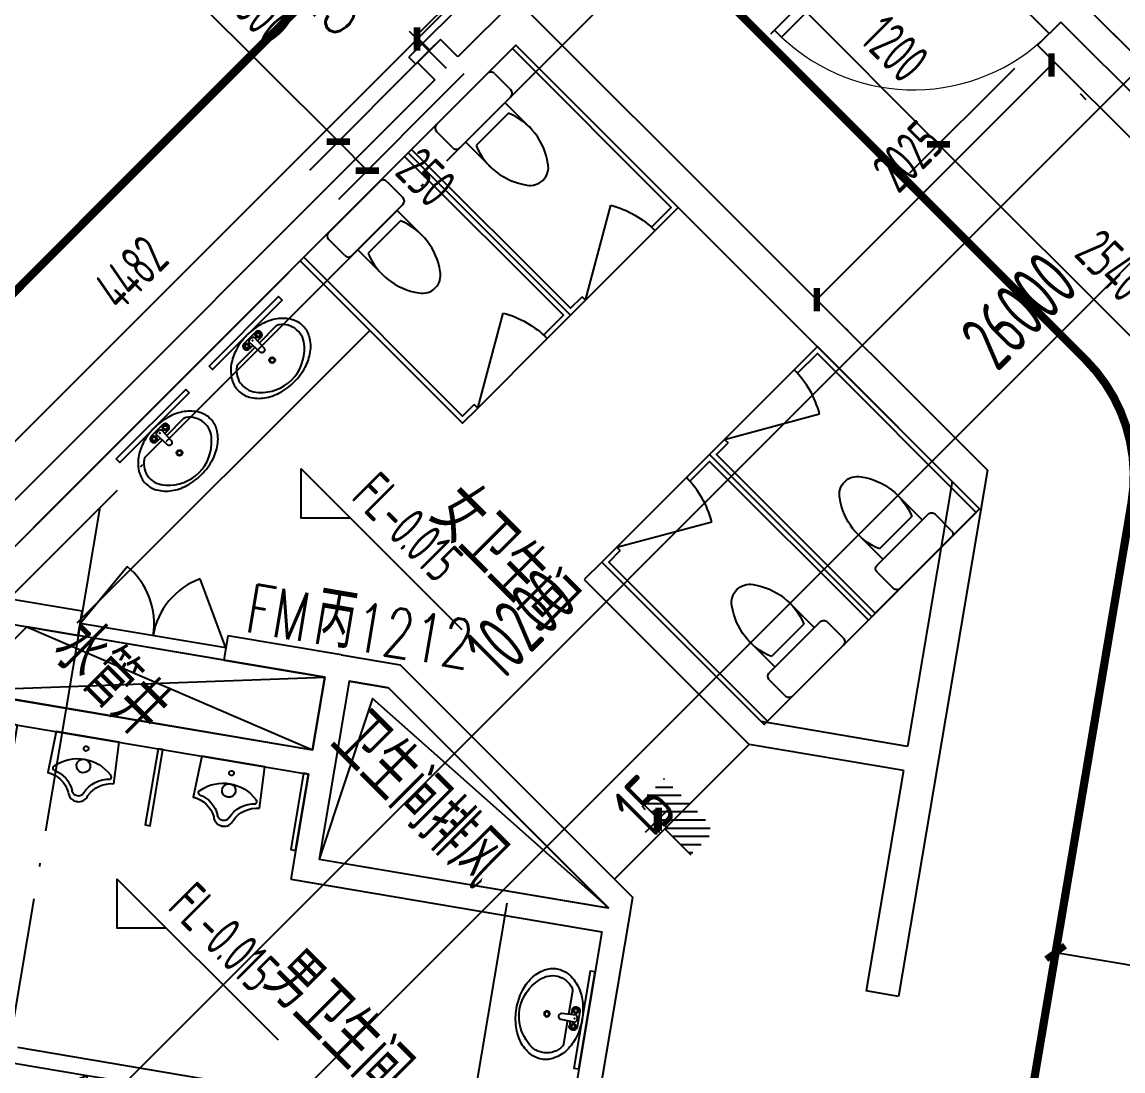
# Model space of a CAD drawing. Extents: x -936 to 12807311, y 101 to 1511157.
# Drawn here: x 12233858 to 12240573, y 1188519 to 1194918 of the extents above; entities that cross this region are included whole.
import ezdxf
from ezdxf.enums import TextEntityAlignment as Align

# ---------------------------------------------------------------- set-up
doc = ezdxf.new("R2010")
doc.units = 0
doc.header["$LTSCALE"] = 1000
doc.header["$MEASUREMENT"] = 0
for name, pattern in [('PX-GRID-T2$0$DOTE', [2.42, 2, -0.2, 0.02, -0.2]), ('PX-PLAN-F2-T2$0$X-01-10-01$0$DASHED', [0.75, 0.5, -0.25]), ('TX-GRID-T2$0$DOTE', [2.42, 2, -0.2, 0.02, -0.2])]:
    doc.linetypes.add(name, pattern=pattern)
for name, color, linetype in [('PX-GRID-T2$0$DOTE', 1, 'Continuous'), ('PX-PLAN-F2-T2$0$A-SHFT', 161, 'Continuous'), ('PX-PLAN-F2-T2$0$A-SYMB', 7, 'Continuous'), ('PX-PLAN-F2-T2$0$DOOR_FIRE', 4, 'Continuous'), ('PX-PLAN-F2-T2$0$DOOR_FIRE_TEXT', 7, 'Continuous'), ('PX-PLAN-F2-T2$0$FUR家具', 8, 'Continuous'), ('PX-PLAN-F2-T2$0$HOLE', 2, 'Continuous'), ('PX-PLAN-F2-T2$0$J洁具厨具  LVTRY', 8, 'Continuous'), ('PX-PLAN-F2-T2$0$PUB_DIM', 3, 'Continuous'), ('PX-PLAN-F2-T2$0$PUB_TEXT', 7, 'Continuous'), ('PX-PLAN-F2-T2$0$WALL', 9, 'Continuous'), ('PX-PLAN-F2-T2$0$WINDOW', 4, 'Continuous'), ('PX-PLAN-F2-T2$0$X-01-10-01$0$A-SYMB-BUBB', 3, 'PX-PLAN-F2-T2$0$X-01-10-01$0$DASHED'), ('PX-PLAN-F2-T2$0$X-01-10-01$0$A-SYMB-VOID', 35, 'Continuous'), ('PX-PLAN-F2-T2$0$X-01-Podium-Toilet$0$A-DIMS-50', 1, 'Continuous'), ('PX-PLAN-F2-T2$0$X-01-Podium-Toilet$0$A-SYMB-STRS', 1, 'Continuous'), ('TX-GRID-T2$0$DOTE', 1, 'Continuous'), ('TX-GRID-T2$0$PUB_DIM', 3, 'Continuous')]:
    doc.layers.add(name, color=color, linetype=linetype)
doc.styles.add('PX-PLAN-F2-T2$0$_TCH_WINDOW', font='SIMPLEX', dxfattribs={"height": 3.5, "bigfont": 'GBCBIG'})
doc.styles.add('PX-PLAN-F2-T2$0$DIM_FONT', font='SIMPLEX', dxfattribs={"width": 0.7, "bigfont": 'GBCBIG'})
doc.styles.add('PX-PLAN-F2-T2$0$PX-PLAN-F1-T2$0$Standard', font='gbenor.shx', dxfattribs={"bigfont": 'gbcbig.shx'})
doc.styles.add('PX-PLAN-F2-T2$0$X-01-Podium-Toilet$0$XD2008', font='xd-hzs.shx', dxfattribs={"width": 0.7, "bigfont": 'xd-hztxt.shx'})
doc.styles.add('PX-PLAN-F2-T2$0$XD2008', font='xd-hzs.shx', dxfattribs={"width": 0.7, "bigfont": 'xd-hztxt.shx'})
doc.styles.add('PX-PLAN-F2-T2$0$XD2008_T3', font='xd-hzs.shx', dxfattribs={"width": 0.7, "bigfont": 'xd-hztxt.shx'})
doc.styles.add('TX-GRID-T2$0$XD2008_T3', font='xd-hzs.shx', dxfattribs={"width": 0.7, "bigfont": 'xd-hztxt.shx'})
doc.dimstyles.new('PX-PLAN-F2-T2$0$_TCH_ARCH&&100', dxfattribs={"dimtxt": 250, "dimasz": 100, "dimexe": 250, "dimexo": 300, "dimgap": 100, "dimtad": 1, "dimdec": 0, "dimzin": 0, "dimdsep": 46, "dimtxsty": 'PX-PLAN-F2-T2$0$XD2008_T3', "dimblk": 'PX-PLAN-F2-T2$0$_ArchTick', "dimcen": 0.09, "dimclrd": 1, "dimclrt": 4, "dimazin": 2, "dimtfac": 1, "dimtdec": 0, "dimtix": 1, "dimtmove": 2, "dimatfit": 3, "dimfxl": 0, "dimtolj": 1, "dimtzin": 0, "dimarcsym": 0})
doc.dimstyles.new('PX-PLAN-F2-T2$0$X-01-Podium-Toilet$0$XD50$0', dxfattribs={"dimscale": 50, "dimtxt": 3.5, "dimasz": 1, "dimexe": 1, "dimexo": 2, "dimgap": 0.5, "dimtad": 1, "dimdsep": 46, "dimtxsty": 'PX-PLAN-F2-T2$0$X-01-Podium-Toilet$0$XD2008', "dimblk": 'PX-PLAN-F2-T2$0$X-01-Podium-Toilet$0$_ArchTick', "dimcen": 2.5, "dimclrt": 4, "dimaunit": 1, "dimadec": 0, "dimazin": 0, "dimtfac": 1, "dimtmove": 2, "dimatfit": 3, "dimfxl": 0, "dimtolj": 1, "dimtzin": 0, "dimarcsym": 0})
doc.dimstyles.new('TX-GRID-T2$0$_TCH_ARCH&&100', dxfattribs={"dimtxt": 350, "dimasz": 200, "dimexe": 250, "dimexo": 300, "dimgap": 100, "dimtad": 1, "dimdec": 0, "dimzin": 0, "dimdsep": 46, "dimtxsty": 'TX-GRID-T2$0$XD2008_T3', "dimblk": 'TX-GRID-T2$0$_ArchTick', "dimcen": 0.09, "dimclrd": 1, "dimclre": 1, "dimclrt": 4, "dimazin": 2, "dimtfac": 1, "dimtdec": 0, "dimtix": 1, "dimtmove": 2, "dimatfit": 3, "dimfxl": 0, "dimtolj": 1, "dimtzin": 0, "dimarcsym": 0})

# ---------------------------------------------------------------- blocks, each defined once
blk = doc.blocks.new('PX-PLAN-F2-T2$0$_E24TTP')
at = {"layer": 'PX-PLAN-F2-T2$0$J洁具厨具  LVTRY'}
for p, q in [((-169.7, 200.4), (-169.7, 430.4)), ((169.7, 200.4), (169.7, 430.4)), ((-139.7, 260.4), (139.7, 260.4)), ((-250, 30), (-250, 170)), ((-220, 200), (220, 200)), ((250, 170), (250, 30)), ((220, 0), (-220, 0))]:
    blk.add_line(p, q, dxfattribs=at)
for centre, radius, start, end in [((0, 589.6), 109.8, 33.45086, 146.54914), ((227.4, 412.8), 397.5, 143.36186, 202.54952), ((-227.4, 412.8), 397.5, 337.45048, 36.63814), ((-220, 170), 30, 90, 180), ((220, 170), 30, 0, 90), ((-220, 30), 30, 180, 270), ((220, 30), 30, 270, 0)]:
    blk.add_arc(centre, radius, start, end, dxfattribs=at)
at = {"layer": 'PX-PLAN-F2-T2$0$J洁具厨具  LVTRY', "style": 'PX-PLAN-F2-T2$0$DIM_FONT', "width": 0.8, "flags": 9}
for tag in ['YSIZE', 'XSIZE']:
    blk.add_attdef(tag, (0, 0), '', height=0.5, dxfattribs=at)
blk = doc.blocks.new('PX-PLAN-F2-T2$0$123444')
at = {"layer": 'PX-PLAN-F2-T2$0$FUR家具', "color": 8, "extrusion": (3.63152e-07, -2.72542e-07, 1), "elevation": 8}
for points in [[(12232593.8, 1196072.4), (12232396.6, 1196105.6), (12232629.5, 1197486.1), (12233546.6, 1197331.4), (12233313.7, 1195950.9), (12233185.5, 1195972.5)], [(12232598.8, 1196101.9), (12232431.2, 1196130.2), (12232659.1, 1197481.1), (12233517, 1197336.4), (12233289.1, 1195985.5), (12233190.5, 1196002.1)], [(12233185.5, 1195972.5), (12232723, 1196354.8)], [(12233185.5, 1195972.5), (12232593.8, 1196072.4)]]:
    blk.add_lwpolyline(points, dxfattribs=at)
at = {"layer": 'PX-PLAN-F2-T2$0$FUR家具', "color": 8, "elevation": 3.9}
blk.add_lwpolyline([(12233546.6, 1197331.4), (12233313.7, 1195950.9)], dxfattribs=at)
at = {"layer": 'PX-PLAN-F2-T2$0$FUR家具', "elevation": 3.9}
for points in [[(12232598.8, 1196101.9), (12232593.8, 1196072.4)], [(12233185.5, 1195972.5), (12233190.5, 1196002.1)]]:
    blk.add_lwpolyline(points, dxfattribs=at)
at = {"layer": 'PX-PLAN-F2-T2$0$FUR家具', "color": 8, "extrusion": (3.63152e-07, -2.72542e-07, 1)}
blk.add_arc((12233185.5, 1195972.5, 8), 600, 140.42375, 170.42375, dxfattribs=at)
at = {"layer": 'PX-PLAN-F2-T2$0$FUR家具', "color": 8, "extrusion": (3.63152e-07, -2.72542e-07, 1), "xscale": -1, "rotation": 170.4237465691463}
blk.add_blockref('PX-PLAN-F2-T2$0$_E24TTP', (12233088, 1197408.8, 8), dxfattribs=at)
blk = doc.blocks.new('PX-PLAN-F2-T2$0$H-洗脸盆')
at = {"layer": 'PX-PLAN-F2-T2$0$J洁具厨具  LVTRY'}
blk.add_lwpolyline([(-300, 0), (300, 0), (300, -30), (-300, -30)], close=True, dxfattribs=at)
for points in [[(47.2, -52.6), (-50.6, -52.6)], [(-21.6, -100.2), (-50.6, -100.2)], [(47.2, -100.2), (18.2, -100.2)]]:
    blk.add_lwpolyline(points, dxfattribs=at)
blk.add_lwpolyline([(19.7, -69.8), (15.5, -157.8, -1), (-18.9, -157.8), (-23.1, -69.8, -0.493794)], format="xyb", close=True, dxfattribs=at)
for points in [[(-18.9, -116.7), (-164.5, -116.7, 0.154885), (-182.7, -122.5, 0.467303), (-199.4, -326.4, 0.210278), (-1.7, -416.6, 0.210278), (196, -326.4, 0.467303)], [(196, -326.4, 0.467303), (179.3, -122.5, 0.154885), (161.1, -116.7), (15.5, -116.7, 0.154885)]]:
    blk.add_lwpolyline(points, format="xyb", dxfattribs=at)
for centre, radius in [((-50.6, -76.4), 17.5), ((-50.6, -76.4), 11.3), ((47.2, -76.4), 17.5), ((47.2, -76.4), 11.3), ((-1.7, -246.9), 17.7), ((-1.7, -246.9), 13.2)]:
    blk.add_circle(centre, radius, dxfattribs=at)
for centre, radius, start, end in [((-26.7, -324.6), 290.7, 106.74086, 125.98624), ((0, -413.3), 383.3, 90, 106.74086), ((-50.6, -76.4), 23.8, 90, 270), ((0, -413.3), 383.3, 73.25914, 90), ((47.2, -76.4), 23.8, 270, 90), ((26.7, -324.6), 290.7, 54.01376, 73.25914), ((-67.5, -268.4), 221.3, 125.98624, 150.29939), ((67.5, -268.4), 221.3, 29.70061, 54.01376), ((-129.9, -232.8), 149.4, 150.29939, 180), ((129.9, -232.8), 149.4, 0, 29.70061), ((-129.9, -232.8), 149.4, 180, 209.70061), ((129.9, -232.8), 149.4, 330.29939, 0), ((-67.5, -197.2), 221.3, 209.70061, 234.01376), ((67.5, -197.2), 221.3, 305.98624, 330.29939), ((-26.7, -141), 290.7, 234.01376, 253.25914), ((26.7, -141), 290.7, 286.74086, 305.98624), ((0, -52.3), 383.3, 253.25914, 270), ((0, -52.3), 383.3, 270, 286.74086)]:
    blk.add_arc(centre, radius, start, end, dxfattribs=at)
blk.add_point((-1.3, -75.8), dxfattribs=at)
blk = doc.blocks.new('PX-PLAN-F2-T2$0$H尿兜')
at = {"layer": 'PX-PLAN-F2-T2$0$FUR家具'}
blk.add_line((13.4, -72), (13.4, -71.5), dxfattribs=at)
blk.add_lwpolyline([(-205, -255), (-195, 0), (195, 0), (205, -255, 0.277306), (61.8, -352.8, -0.770916), (-60.7, -352.8, 0.265124)], format="xyb", close=True, dxfattribs=at)
for centre, radius, start, end in [((-1.6, -72), 15, 1.77982, 0), ((-2.7, -387.6), 250.1, 46.64582, 133.35418), ((-2.7, -179.3), 41.7, 1.15512, 0), ((-158.5, -221.9), 22.7, 134.58574, 206.45735), ((-198.1, -410.3), 179.3, 22.29844, 83.80425), ((200.9, -405.7), 174, 100.56764, 157.70342), ((161.6, -220.2), 16.2, 297.13892, 62.86108), ((3.4, -327.3), 38.6, 202.77784, 341.36093)]:
    blk.add_arc(centre, radius, start, end, dxfattribs=at)
blk.add_point((0, -400), dxfattribs=at)
blk = doc.blocks.new('PX-PLAN-F2-T2$0$sdgfdsg')
at = {"layer": 'PX-PLAN-F2-T2$0$FUR家具', "extrusion": (4.03579e-07, -2.07972e-07, 1), "elevation": 3.8}
for points in [[(39606.4, -652.1), (39606.4, -180.6), (39636.4, -180.6), (39636.4, -652.1)], [(40506.4, -652.1), (40506.4, -180.6), (40536.4, -180.6), (40536.4, -652.1)], [(41406.4, -652.1), (41406.4, -180.6), (41436.4, -180.6), (41436.4, -652.1)]]:
    blk.add_lwpolyline(points, close=True, dxfattribs=at)
at = {"layer": 'PX-PLAN-F2-T2$0$FUR家具', "color": 8, "extrusion": (4.03432e-07, -2.07615e-07, 1), "rotation": 180.0000020098861}
for p in [(40071.4, -652.1, 3.8), (40971.4, -652.1, 3.8)]:
    blk.add_blockref('PX-PLAN-F2-T2$0$H尿兜', p, dxfattribs=at)
blk = doc.blocks.new('PX-PLAN-F2-T2$0$ECADI-TAG-HGHT')
at = {"layer": 'PX-PLAN-F2-T2$0$A-SYMB', "color": 1}
blk.add_line((-2.121, 2.121), (11.768, 2.121), dxfattribs=at)
blk.add_lwpolyline([(-2.121, 2.121), (0, 0), (2.121, 2.121)], dxfattribs=at)
at = {"layer": 'PX-PLAN-F2-T2$0$A-SYMB', "style": 'PX-PLAN-F2-T2$0$XD2008', "width": 0.7}
blk.add_attdef('FL', text='', height=3, dxfattribs=at).set_placement((-2.689, 2.967), align=Align.RIGHT)
for tag, p in [('F.F.L.', (2.284, 2.967)), ('T.O.S.', (2.284, -1.104))]:
    blk.add_attdef(tag, p, '', height=3, dxfattribs=at)
blk = doc.blocks.new('PX-PLAN-F2-T2$0$X-01-Podium-Toilet$0$_ArchTick')
at = {"color": 0, "linetype": 'ByBlock', "const_width": 0.4}
blk.add_lwpolyline([(-0.5, -0.5), (0.5, 0.5)], dxfattribs=at)
blk = doc.blocks.new('*D69')
at = {"layer": 'Defpoints', "color": 0, "transparency": 16777216}
for p in [(12237740.7, 1190055.1), (12237789.9, 1190005.9), (12237779.3, 1189995.3)]:
    blk.add_point(p, dxfattribs=at)
at = {"layer": 'PX-PLAN-F2-T2$0$X-01-Podium-Toilet$0$A-DIMS-50', "color": 0, "lineweight": -2, "transparency": 16777216}
for p, q in [((12237637.9, 1190136.7), (12237659.4, 1190115.2)), ((12237648.5, 1190147.3), (12237670, 1190125.8)), ((12237740.7, 1190055.1), (12237811.4, 1190125.8)), ((12237730.1, 1190044.5), (12237659.4, 1189973.8)), ((12237730.1, 1190044.5), (12237740.7, 1190055.1))]:
    blk.add_line(p, q, dxfattribs=at)
at = {"layer": 'PX-PLAN-F2-T2$0$X-01-Podium-Toilet$0$A-DIMS-50', "color": 0, "lineweight": -2, "transparency": 16777216, "xscale": 100, "yscale": 100, "zscale": 100}
for p, rotation in [((12237730.1, 1190044.5), 44.99842385631403), ((12237740.7, 1190055.1), 224.998423856314)]:
    blk.add_blockref('PX-PLAN-F2-T2$0$X-01-Podium-Toilet$0$_ArchTick', p, dxfattribs=dict(at, rotation=rotation))
at = {"layer": 'PX-PLAN-F2-T2$0$X-01-Podium-Toilet$0$A-DIMS-50', "color": 4, "transparency": 16777216, "insert": (12237654.4, 1190130.8), "char_height": 350, "attachment_point": 5, "rotation": 44.99842, "style": 'PX-PLAN-F2-T2$0$X-01-Podium-Toilet$0$XD2008'}
blk.add_mtext('\\A1;15', dxfattribs=at)
blk = doc.blocks.new('PX-PLAN-F2-T2$0$$DorLib2D$00000001')
for p, q in [((0.45, 0.975), (0.5, 0.975)), ((0.45, 0), (0.45, 0.975)), ((0.5, 0), (0.5, 0.975)), ((0.5, 0), (0.45, 0))]:
    blk.add_line(p, q)
at = {"lineweight": 13}
blk.add_arc((0.475, 0), 0.975, 91.4693, 180, dxfattribs=at)
blk = doc.blocks.new('PX-PLAN-F2-T2$0$$DorLib2D$00000231')
at = {"color": 0}
for p, q in [((-0.5, 0), (-0.25, 0.433)), ((0.5, 0), (0.25, 0.433))]:
    blk.add_line(p, q, dxfattribs=at)
for centre, start, end in [((-0.5, 0), 0, 60), ((0.5, 0), 120, 180)]:
    blk.add_arc(centre, 0.5, start, end, dxfattribs=at)
blk = doc.blocks.new('PX-PLAN-F2-T2$0$_ArchTick')
at = {"color": 0, "linetype": 'ByBlock', "const_width": 0.4}
blk.add_lwpolyline([(-0.5, -0.5), (0.5, 0.5)], dxfattribs=at)
blk = doc.blocks.new('*D734')
at = {"layer": 'Defpoints', "color": 0, "transparency": 16777216}
for p in [(12236006.7, 1195074.5), (12236267.4, 1194813.8), (12232837.8, 1191905.5)]:
    blk.add_point(p, dxfattribs=at)
at = {"layer": 'PX-PLAN-F2-T2$0$PUB_DIM', "color": 0, "lineweight": -2, "transparency": 16777216}
for p, q in [((12236218.9, 1194862.3), (12236444.2, 1194637)), ((12233050, 1191693.4), (12233275.3, 1191468.1))]:
    blk.add_line(p, q, dxfattribs=at)
at = {"layer": 'PX-PLAN-F2-T2$0$PUB_DIM', "color": 1, "lineweight": -2, "transparency": 16777216}
blk.add_line((12233098.5, 1191644.9), (12236267.4, 1194813.8), dxfattribs=at)
at = {"layer": 'PX-PLAN-F2-T2$0$PUB_DIM', "color": 1, "lineweight": -2, "transparency": 16777216, "xscale": 100, "yscale": 100, "zscale": 100}
for p, rotation in [((12236267.4, 1194813.8), 45.00024931445046), ((12233098.5, 1191644.9), 225.0002493144505)]:
    blk.add_blockref('PX-PLAN-F2-T2$0$_ArchTick', p, dxfattribs=dict(at, rotation=rotation))
at = {"layer": 'PX-PLAN-F2-T2$0$PUB_DIM', "color": 4, "transparency": 16777216, "insert": (12234523.9, 1193388.4), "char_height": 250, "attachment_point": 5, "rotation": 45.00025, "style": 'PX-PLAN-F2-T2$0$XD2008_T3'}
blk.add_mtext('\\A1;4482', dxfattribs=at)
blk = doc.blocks.new('*D735')
at = {"layer": 'Defpoints', "color": 0, "transparency": 16777216}
for p in [(12236360.4, 1195428.1), (12236621, 1195167.4), (12236006.7, 1195074.5)]:
    blk.add_point(p, dxfattribs=at)
at = {"layer": 'PX-PLAN-F2-T2$0$PUB_DIM', "color": 0, "lineweight": -2, "transparency": 16777216}
for p, q in [((12236572.5, 1195216), (12236797.8, 1194990.7)), ((12236218.9, 1194862.3), (12236444.2, 1194637))]:
    blk.add_line(p, q, dxfattribs=at)
at = {"layer": 'PX-PLAN-F2-T2$0$PUB_DIM', "color": 1, "lineweight": -2, "transparency": 16777216}
blk.add_line((12236267.4, 1194813.8), (12236621, 1195167.4), dxfattribs=at)
at = {"layer": 'PX-PLAN-F2-T2$0$PUB_DIM', "color": 1, "lineweight": -2, "transparency": 16777216, "xscale": 100, "yscale": 100, "zscale": 100}
for p, rotation in [((12236621, 1195167.4), 45.00024931447806), ((12236267.4, 1194813.8), 225.0002493144781)]:
    blk.add_blockref('PX-PLAN-F2-T2$0$_ArchTick', p, dxfattribs=dict(at, rotation=rotation))
at = {"layer": 'PX-PLAN-F2-T2$0$PUB_DIM', "color": 4, "transparency": 16777216, "insert": (12236285.1, 1195149.7), "char_height": 250, "attachment_point": 5, "rotation": 45.00025, "style": 'PX-PLAN-F2-T2$0$XD2008_T3'}
blk.add_mtext('\\A1;500', dxfattribs=at)
blk = doc.blocks.new('*D747')
at = {"layer": 'Defpoints', "color": 0, "transparency": 16777216}
for p in [(12238673.8, 1196296.5), (12239274.8, 1195695.5), (12238599.4, 1195020.1)]:
    blk.add_point(p, dxfattribs=at)
at = {"layer": 'PX-PLAN-F2-T2$0$PUB_DIM', "color": 0, "lineweight": -2, "transparency": 16777216}
for p, q in [((12238461.6, 1196084.4), (12237821.6, 1195444.3)), ((12239062.7, 1195483.3), (12238422.7, 1194843.3))]:
    blk.add_line(p, q, dxfattribs=at)
at = {"layer": 'PX-PLAN-F2-T2$0$PUB_DIM', "color": 1, "lineweight": -2, "transparency": 16777216}
blk.add_line((12237998.4, 1195621.1), (12238599.4, 1195020.1), dxfattribs=at)
at = {"layer": 'PX-PLAN-F2-T2$0$PUB_DIM', "color": 1, "lineweight": -2, "transparency": 16777216, "xscale": 100, "yscale": 100, "zscale": 100}
for p, rotation in [((12237998.4, 1195621.1), 135.0002461352204), ((12238599.4, 1195020.1), 315.0002461352203)]:
    blk.add_blockref('PX-PLAN-F2-T2$0$_ArchTick', p, dxfattribs=dict(at, rotation=rotation))
at = {"layer": 'PX-PLAN-F2-T2$0$PUB_DIM', "color": 4, "transparency": 16777216, "insert": (12238458, 1195479.7), "char_height": 250, "attachment_point": 5, "rotation": 315.00025, "style": 'PX-PLAN-F2-T2$0$XD2008_T3'}
blk.add_mtext('\\A1;850', dxfattribs=at)
blk = doc.blocks.new('*D748')
at = {"layer": 'Defpoints', "color": 0, "transparency": 16777216}
for p in [(12239274.8, 1195695.5), (12240123.4, 1194846.9), (12239448, 1194171.5)]:
    blk.add_point(p, dxfattribs=at)
at = {"layer": 'PX-PLAN-F2-T2$0$PUB_DIM', "color": 0, "lineweight": -2, "transparency": 16777216}
for p, q in [((12239062.7, 1195483.3), (12238422.7, 1194843.3)), ((12239911.2, 1194634.8), (12239271.2, 1193994.8))]:
    blk.add_line(p, q, dxfattribs=at)
at = {"layer": 'PX-PLAN-F2-T2$0$PUB_DIM', "color": 1, "lineweight": -2, "transparency": 16777216}
blk.add_line((12238599.4, 1195020.1), (12239448, 1194171.5), dxfattribs=at)
at = {"layer": 'PX-PLAN-F2-T2$0$PUB_DIM', "color": 1, "lineweight": -2, "transparency": 16777216, "xscale": 100, "yscale": 100, "zscale": 100}
for p, rotation in [((12238599.4, 1195020.1), 135.0002461351385), ((12239448, 1194171.5), 315.0002461351385)]:
    blk.add_blockref('PX-PLAN-F2-T2$0$_ArchTick', p, dxfattribs=dict(at, rotation=rotation))
at = {"layer": 'PX-PLAN-F2-T2$0$PUB_DIM', "color": 4, "transparency": 16777216, "insert": (12239182.8, 1194754.9), "char_height": 250, "attachment_point": 5, "rotation": 315.00025, "style": 'PX-PLAN-F2-T2$0$XD2008_T3'}
blk.add_mtext('\\A1;1200', dxfattribs=at)
blk = doc.blocks.new('*D749')
at = {"layer": 'Defpoints', "color": 0, "transparency": 16777216}
for p in [(12240123.4, 1194846.9), (12241919.4, 1193050.9), (12241244, 1192375.5)]:
    blk.add_point(p, dxfattribs=at)
at = {"layer": 'PX-PLAN-F2-T2$0$PUB_DIM', "color": 0, "lineweight": -2, "transparency": 16777216}
for p, q in [((12239911.2, 1194634.8), (12239271.2, 1193994.8)), ((12241707.3, 1192838.8), (12241067.2, 1192198.7))]:
    blk.add_line(p, q, dxfattribs=at)
at = {"layer": 'PX-PLAN-F2-T2$0$PUB_DIM', "color": 1, "lineweight": -2, "transparency": 16777216}
blk.add_line((12239448, 1194171.5), (12241244, 1192375.5), dxfattribs=at)
at = {"layer": 'PX-PLAN-F2-T2$0$PUB_DIM', "color": 1, "lineweight": -2, "transparency": 16777216, "xscale": 100, "yscale": 100, "zscale": 100}
for p, rotation in [((12239448, 1194171.5), 135.0002461351958), ((12241244, 1192375.5), 315.0002461351958)]:
    blk.add_blockref('PX-PLAN-F2-T2$0$_ArchTick', p, dxfattribs=dict(at, rotation=rotation))
at = {"layer": 'PX-PLAN-F2-T2$0$PUB_DIM', "color": 4, "transparency": 16777216, "insert": (12240505.1, 1193432.6), "char_height": 250, "attachment_point": 5, "rotation": 315.00025, "style": 'PX-PLAN-F2-T2$0$XD2008_T3'}
blk.add_mtext('\\A1;2540', dxfattribs=at)
blk = doc.blocks.new('*D751')
at = {"layer": 'Defpoints', "color": 0, "transparency": 16777216}
for p in [(12240137, 1194655.5), (12240137, 1194655.5), (12238705.7, 1193224.2)]:
    blk.add_point(p, dxfattribs=at)
at = {"layer": 'PX-PLAN-F2-T2$0$PUB_DIM', "color": 1, "lineweight": -2, "transparency": 16777216}
blk.add_line((12238705.7, 1193224.2), (12240137, 1194655.5), dxfattribs=at)
at = {"layer": 'PX-PLAN-F2-T2$0$PUB_DIM', "color": 0, "lineweight": -2, "transparency": 16777216}
for p, q in [((12240349.1, 1194443.4), (12240313.7, 1194478.7)), ((12238917.8, 1193012.1), (12238882.5, 1193047.4))]:
    blk.add_line(p, q, dxfattribs=at)
at = {"layer": 'PX-PLAN-F2-T2$0$PUB_DIM', "color": 1, "lineweight": -2, "transparency": 16777216, "xscale": 100, "yscale": 100, "zscale": 100}
for p, rotation in [((12240137, 1194655.5), 45.00024969055306), ((12238705.7, 1193224.2), 225.0002496905531)]:
    blk.add_blockref('PX-PLAN-F2-T2$0$_ArchTick', p, dxfattribs=dict(at, rotation=rotation))
at = {"layer": 'PX-PLAN-F2-T2$0$PUB_DIM', "color": 4, "transparency": 16777216, "insert": (12239262.2, 1194099), "char_height": 250, "attachment_point": 5, "rotation": 45.00025, "style": 'PX-PLAN-F2-T2$0$XD2008_T3'}
blk.add_mtext('\\A1;2025', dxfattribs=at)
blk = doc.blocks.new('*D752')
at = {"layer": 'Defpoints', "color": 0, "transparency": 16777216}
for p in [(12236589.1, 1194989.7), (12236765.8, 1194813), (12235964.2, 1194011.3)]:
    blk.add_point(p, dxfattribs=at)
at = {"layer": 'PX-PLAN-F2-T2$0$PUB_DIM', "color": 0, "lineweight": -2, "transparency": 16777216}
for p, q in [((12236376.9, 1194777.6), (12235610.6, 1194011.3)), ((12236553.7, 1194600.8), (12235787.4, 1193834.5))]:
    blk.add_line(p, q, dxfattribs=at)
at = {"layer": 'PX-PLAN-F2-T2$0$PUB_DIM', "color": 1, "lineweight": -2, "transparency": 16777216}
blk.add_line((12235787.4, 1194188.1), (12235964.2, 1194011.3), dxfattribs=at)
at = {"layer": 'PX-PLAN-F2-T2$0$PUB_DIM', "color": 1, "lineweight": -2, "transparency": 16777216, "xscale": 100, "yscale": 100, "zscale": 100}
for p, rotation in [((12235787.4, 1194188.1), 135.0002504167274), ((12235964.2, 1194011.3), 315.0002504167274)]:
    blk.add_blockref('PX-PLAN-F2-T2$0$_ArchTick', p, dxfattribs=dict(at, rotation=rotation))
at = {"layer": 'PX-PLAN-F2-T2$0$PUB_DIM', "color": 4, "transparency": 16777216, "insert": (12236322.5, 1193971.2), "char_height": 250, "attachment_point": 5, "rotation": 315.00025, "style": 'PX-PLAN-F2-T2$0$XD2008_T3'}
blk.add_mtext('\\A1;250', dxfattribs=at)
blk = doc.blocks.new('*D753')
at = {"layer": 'Defpoints', "color": 0, "transparency": 16777216}
for p in [(12235316.3, 1196262.5), (12236589.1, 1194989.7), (12235787.4, 1194188.1)]:
    blk.add_point(p, dxfattribs=at)
at = {"layer": 'PX-PLAN-F2-T2$0$PUB_DIM', "color": 0, "lineweight": -2, "transparency": 16777216}
for p, q in [((12235104.1, 1196050.4), (12234337.8, 1195284.1)), ((12236376.9, 1194777.6), (12235610.6, 1194011.3))]:
    blk.add_line(p, q, dxfattribs=at)
at = {"layer": 'PX-PLAN-F2-T2$0$PUB_DIM', "color": 1, "lineweight": -2, "transparency": 16777216}
blk.add_line((12234514.6, 1195460.9), (12235787.4, 1194188.1), dxfattribs=at)
at = {"layer": 'PX-PLAN-F2-T2$0$PUB_DIM', "color": 1, "lineweight": -2, "transparency": 16777216, "xscale": 100, "yscale": 100, "zscale": 100}
for p, rotation in [((12234514.6, 1195460.9), 135.0002504166993), ((12235787.4, 1194188.1), 315.0002504166993)]:
    blk.add_blockref('PX-PLAN-F2-T2$0$_ArchTick', p, dxfattribs=dict(at, rotation=rotation))
at = {"layer": 'PX-PLAN-F2-T2$0$PUB_DIM', "color": 4, "transparency": 16777216, "insert": (12235310.1, 1194983.6), "char_height": 250, "attachment_point": 5, "rotation": 315.00025, "style": 'PX-PLAN-F2-T2$0$XD2008_T3'}
blk.add_mtext('\\A1;1800', dxfattribs=at)
blk = doc.blocks.new('*D779')
at = {"layer": 'Defpoints', "color": 0, "transparency": 16777216}
for p in [(12240307.8, 1190102.5), (12241787, 1189853.1), (12241642, 1188992.8)]:
    blk.add_point(p, dxfattribs=at)
at = {"layer": 'PX-PLAN-F2-T2$0$PUB_DIM', "color": 0, "lineweight": -2, "transparency": 16777216}
for p, q in [((12240257.9, 1189806.7), (12240121.1, 1188995.7)), ((12241737.2, 1189557.2), (12241600.4, 1188746.3))]:
    blk.add_line(p, q, dxfattribs=at)
at = {"layer": 'PX-PLAN-F2-T2$0$PUB_DIM', "color": 1, "lineweight": -2, "transparency": 16777216}
blk.add_line((12240162.7, 1189242.2), (12241642, 1188992.8), dxfattribs=at)
at = {"layer": 'PX-PLAN-F2-T2$0$PUB_DIM', "color": 1, "lineweight": -2, "transparency": 16777216, "xscale": 100, "yscale": 100, "zscale": 100}
for p, rotation in [((12240162.7, 1189242.2), 170.4300388762879), ((12241642, 1188992.8), 350.4300388762879)]:
    blk.add_blockref('PX-PLAN-F2-T2$0$_ArchTick', p, dxfattribs=dict(at, rotation=rotation))
at = {"layer": 'PX-PLAN-F2-T2$0$PUB_DIM', "color": 4, "transparency": 16777216, "insert": (12240939.8, 1189339.4), "char_height": 250, "attachment_point": 5, "rotation": 350.43004, "style": 'PX-PLAN-F2-T2$0$XD2008_T3'}
blk.add_mtext('\\A1;1500', dxfattribs=at)
blk = doc.blocks.new('PX-PLAN-F2-T2$0$$DorLib2D$00000011')
for p, q in [((-0.4667, 0.4709), (-0.4667, -0.0625)), ((-0.4667, 0.4709), (-0.4333, 0.4709)), ((-0.4333, 0.4709), (-0.4333, 0.0042)), ((0.4333, 0.4709), (0.4333, 0.0042)), ((0.4667, 0.4709), (0.4333, 0.4709)), ((0.4667, 0.4709), (0.4667, -0.0625)), ((-0.4833, 0.3962), (-0.4667, 0.3962)), ((-0.4167, 0.3962), (-0.4333, 0.3962)), ((0.4167, 0.3962), (0.4333, 0.3962)), ((0.4833, 0.3962), (0.4667, 0.3962)), ((-0.4833, 0.2346), (-0.4667, 0.2346)), ((-0.4167, 0.2346), (-0.4333, 0.2346)), ((0.4167, 0.2346), (0.4333, 0.2346)), ((0.4833, 0.2346), (0.4667, 0.2346)), ((-0.5, 0.0042), (-0.4333, 0.0042)), ((-0.5, 0.0042), (-0.5, -0.0625)), ((0.5, 0.0042), (0.4333, 0.0042)), ((0.5, 0.0042), (0.5, -0.0625)), ((-0.5, -0.0625), (-0.4667, -0.0625)), ((0.5, -0.0625), (0.4667, -0.0625))]:
    blk.add_line(p, q)
at = {"lineweight": 13}
for p, q in [((-0.4833, 0.3962), (-0.4833, 0.2346)), ((-0.4167, 0.3962), (-0.4167, 0.2346)), ((0.4167, 0.3962), (0.4167, 0.2346)), ((0.4833, 0.3962), (0.4833, 0.2346))]:
    blk.add_line(p, q, dxfattribs=at)
for centre, start, end in [((-0.4667, 0.0042), 0, 85.904), ((0.4667, 0.0042), 94.096, 180)]:
    blk.add_arc(centre, 0.4667, start, end, dxfattribs=at)
blk = doc.blocks.new('PX-GRID-T2')
at = {"layer": 'PX-GRID-T2$0$DOTE', "linetype": 'PX-GRID-T2$0$DOTE'}
for p, q in [((12234333.1, 1191955.8), (12228610.7, 1158037.7)), ((12231443.6, 1189066.4), (12272728.7, 1182101.1))]:
    blk.add_line(p, q, dxfattribs=at)
blk = doc.blocks.new('TX-GRID-T2$0$_ArchTick')
at = {"color": 0, "linetype": 'ByBlock', "const_width": 0.4}
blk.add_lwpolyline([(-0.5, -0.5), (0.5, 0.5)], dxfattribs=at)
blk = doc.blocks.new('*D2305')
at = {"layer": 'Defpoints', "color": 0, "transparency": 16777216}
for p in [(12244870.6, 1199963.8), (12245436.3, 1199398.1), (12240133, 1195226.2)]:
    blk.add_point(p, dxfattribs=at)
at = {"layer": 'TX-GRID-T2$0$PUB_DIM', "color": 1, "lineweight": -2, "transparency": 16777216}
for p, q in [((12245082.8, 1199751.7), (12245613.1, 1199221.3)), ((12240698.7, 1194660.5), (12245436.3, 1199398.1)), ((12240345.2, 1195014), (12240875.5, 1194483.7))]:
    blk.add_line(p, q, dxfattribs=at)
at = {"layer": 'TX-GRID-T2$0$PUB_DIM', "color": 1, "lineweight": -2, "transparency": 16777216, "xscale": 200, "yscale": 200, "zscale": 200}
for p, rotation in [((12245436.3, 1199398.1), 45.00007720303657), ((12240698.7, 1194660.5), 225.0000772030366)]:
    blk.add_blockref('TX-GRID-T2$0$_ArchTick', p, dxfattribs=dict(at, rotation=rotation))
at = {"layer": 'TX-GRID-T2$0$PUB_DIM', "color": 4, "transparency": 16777216, "insert": (12242873.1, 1197223.8), "char_height": 350, "attachment_point": 5, "rotation": 45.00008, "style": 'TX-GRID-T2$0$XD2008_T3'}
blk.add_mtext('\\A1;6700', dxfattribs=at)
blk = doc.blocks.new('*D2306')
at = {"layer": 'Defpoints', "color": 0, "transparency": 16777216}
for p in [(12240133, 1195226.2), (12240698.7, 1194660.5), (12232920.6, 1188013.7)]:
    blk.add_point(p, dxfattribs=at)
at = {"layer": 'TX-GRID-T2$0$PUB_DIM', "color": 1, "lineweight": -2, "transparency": 16777216}
for p, q in [((12240345.2, 1195014), (12240875.5, 1194483.7)), ((12233486.2, 1187448), (12240698.7, 1194660.5)), ((12233132.7, 1187801.5), (12233663, 1187271.2))]:
    blk.add_line(p, q, dxfattribs=at)
at = {"layer": 'TX-GRID-T2$0$PUB_DIM', "color": 1, "lineweight": -2, "transparency": 16777216, "xscale": 200, "yscale": 200, "zscale": 200}
for p, rotation in [((12240698.7, 1194660.5), 45.00007720303247), ((12233486.2, 1187448), 225.0000772030324)]:
    blk.add_blockref('TX-GRID-T2$0$_ArchTick', p, dxfattribs=dict(at, rotation=rotation))
at = {"layer": 'TX-GRID-T2$0$PUB_DIM', "color": 4, "transparency": 16777216, "insert": (12236898, 1191248.7), "char_height": 350, "attachment_point": 5, "rotation": 45.00008, "style": 'TX-GRID-T2$0$XD2008_T3'}
blk.add_mtext('\\A1;10200', dxfattribs=at)
blk = doc.blocks.new('*D2323')
at = {"layer": 'Defpoints', "color": 0, "transparency": 16777216}
for p in [(12248759.7, 1202721.5), (12249325.4, 1202155.8), (12230375, 1184336.7)]:
    blk.add_point(p, dxfattribs=at)
at = {"layer": 'TX-GRID-T2$0$PUB_DIM', "color": 1, "lineweight": -2, "transparency": 16777216}
for p, q in [((12248971.9, 1202509.4), (12249502.2, 1201979)), ((12230940.7, 1183771), (12249325.4, 1202155.8)), ((12230587.1, 1184124.6), (12231117.5, 1183594.2))]:
    blk.add_line(p, q, dxfattribs=at)
at = {"layer": 'TX-GRID-T2$0$PUB_DIM', "color": 1, "lineweight": -2, "transparency": 16777216, "xscale": 200, "yscale": 200, "zscale": 200}
for p, rotation in [((12249325.4, 1202155.8), 45.00007720302985), ((12230940.7, 1183771), 225.0000772030298)]:
    blk.add_blockref('TX-GRID-T2$0$_ArchTick', p, dxfattribs=dict(at, rotation=rotation))
at = {"layer": 'TX-GRID-T2$0$PUB_DIM', "color": 4, "transparency": 16777216, "insert": (12239938.6, 1193157.9), "char_height": 350, "attachment_point": 5, "rotation": 45.00008, "style": 'TX-GRID-T2$0$XD2008_T3'}
blk.add_mtext('\\A1;26000', dxfattribs=at)
blk = doc.blocks.new('PX-PLAN-F2-T2')
at = {"layer": 'PX-PLAN-F2-T2$0$FUR家具'}
h = blk.add_hatch(dxfattribs=at)
h.set_pattern_fill('ANSI31', color=8, scale=400, angle=134.9983948, style=0)
h.set_pattern_definition([(179.998395, (12306603.51, 1160399.19), (-0.0014, -50), [])])
h.paths.add_polyline_path([(12238077.881, 1189979.519), (12237936.456, 1189838.101), (12237779.307, 1189995.258), (12237789.914, 1190005.865), (12237632.766, 1190163.022), (12237774.191, 1190304.439), (12238037.402, 1190041.213), (12238026.796, 1190030.607)])
for p, q in [((12233929.015, 1191834.799, 0), (12235555.382, 1193461.087, 0)), ((12234195.095, 1191252.359, 0), (12235979.647, 1193036.823, 0)), ((12238294.159, 1190510.092), (12237472.591, 1189688.565))]:
    blk.add_line(p, q, dxfattribs=at)
at = {"layer": 'PX-PLAN-F2-T2$0$FUR家具', "elevation": 0}
for points in [[(12235555.382, 1193461.087), (12236545.334, 1192471.139)], [(12234141.172, 1192046.905), (12235484.676, 1193390.342)]]:
    blk.add_lwpolyline(points, dxfattribs=at)
at = {"layer": 'PX-PLAN-F2-T2$0$FUR家具'}
blk.add_lwpolyline([(12236815.775, 1189542.556), (12236505.777, 1187705.126), (12237245.325, 1187580.353)], dxfattribs=at)
at = {"layer": 'PX-PLAN-F2-T2$0$HOLE'}
for points in [[(12233888.181, 1191228.08), (12233500.396, 1190840.293), (12235630.102, 1190477.835), (12235704.966, 1190921.564)], [(12236092.987, 1190856.1), (12235852.875, 1190896.61), (12235669.878, 1189811.944), (12237434.851, 1189514.169)]]:
    blk.add_lwpolyline(points, close=True, dxfattribs=at)
blk.add_lwpolyline([(12237434.851, 1189514.169), (12235995.978, 1190790.961), (12235669.878, 1189811.944)], dxfattribs=at)
at = {"layer": 'PX-PLAN-F2-T2$0$WALL'}
for p, q in [((12236870.598, 1195059.151), (12236517.045, 1194705.597)), ((12236870.598, 1195059.151), (12239746.005, 1192183.753)), ((12240194.126, 1194917.599), (12240052.705, 1194776.178)), ((12241853.07, 1193258.66), (12240194.126, 1194917.599)), ((12236410.979, 1194811.663), (12236269.557, 1194670.241)), ((12236517.045, 1194705.597), (12236410.979, 1194811.663)), ((12236870.598, 1194776.308), (12236587.756, 1194493.465)), ((12236870.598, 1194776.308), (12239531.627, 1192115.287)), ((12240052.705, 1194776.178), (12241848.664, 1192980.224)), ((12236269.557, 1194670.241), (12236375.624, 1194564.175)), ((12236375.624, 1194564.175), (12233277.425, 1191465.963)), ((12236587.756, 1194493.465), (12233534.221, 1191439.917)), ((12239746.005, 1192183.753), (12239443.746, 1190392.201)), ((12239531.627, 1192115.287), (12239259.01, 1190499.428)), ((12237393.841, 1191622.59), (12237287.773, 1191516.527)), ((12237393.841, 1191622.59), (12238366.353, 1190650.031)), ((12237287.773, 1191516.527), (12238294.159, 1190510.092)), ((12234225.825, 1191323.235), (12233534.221, 1191439.917)), ((12233404.062, 1191309.757), (12234200.871, 1191175.325)), ((12234200.871, 1191175.325), (12234225.825, 1191323.235)), ((12235113.283, 1191173.508), (12235088.329, 1191025.599)), ((12235803.875, 1191056.996), (12235113.283, 1191173.508)), ((12235088.329, 1191025.599), (12235704.965, 1190921.564)), ((12235803.875, 1191056.996), (12236165.181, 1190996.039)), ((12236165.181, 1190996.039), (12237582.469, 1189578.681)), ((12233013.583, 1190919.277), (12235630.102, 1190477.835)), ((12235704.965, 1190921.564), (12235630.102, 1190477.835)), ((12235852.875, 1190896.61), (12235765.535, 1190378.926)), ((12235852.875, 1190896.61), (12236092.987, 1190856.1)), ((12236092.987, 1190856.1), (12237421.687, 1189527.335)), ((12232917.998, 1190783.283), (12235605.148, 1190329.925)), ((12239259.01, 1190499.428), (12238366.353, 1190650.031)), ((12239234.056, 1190351.518), (12238294.159, 1190510.092)), ((12235765.535, 1190378.926), (12235669.878, 1189811.944)), ((12239234.056, 1190351.518), (12239007.239, 1189007.124)), ((12239443.746, 1190392.201), (12239204.452, 1188973.852)), ((12235605.148, 1190329.925), (12235497.014, 1189688.989)), ((12235669.878, 1189811.944), (12237419.891, 1189516.693)), ((12235497.014, 1189688.989), (12237394.937, 1189368.784)), ((12237582.469, 1189578.681), (12237555.324, 1189417.784)), ((12237421.687, 1189527.335), (12237419.891, 1189516.693)), ((12237555.324, 1189417.784), (12237245.325, 1187580.353)), ((12237394.937, 1189368.784), (12237097.415, 1187605.308)), ((12239204.452, 1188973.852), (12239007.239, 1189007.124))]:
    blk.add_line(p, q, dxfattribs=at)
at = {"layer": 'PX-PLAN-F2-T2$0$WINDOW'}
for p, q in [((12239274.886, 1195695.415), (12240123.415, 1194846.889)), ((12235100.806, 1191099.554), (12234213.348, 1191249.28)), ((12235088.329, 1191025.599), (12234200.871, 1191175.325))]:
    blk.add_line(p, q, dxfattribs=at)
at = {"layer": 'PX-PLAN-F2-T2$0$X-01-10-01$0$A-SYMB-BUBB', "const_width": 50}
blk.add_lwpolyline([(12236163.043, 1195624.388), (12232124.314, 1191580.533, 0.15564504), (12231845.804, 1191040.237), (12231244.672, 1187477.203, 0.2663252), (12231588.969, 1186543.942), (12235231.934, 1183495.38, 0.1331949), (12235707.34, 1183276.214), (12238074.394, 1182876.86, 0.41421356), (12239226.821, 1183696.563), (12240624.881, 1191983.158, 0.2427407), (12240345.922, 1192856.628), (12237577.703, 1195624.837, 0.41439885)], format="xyb", close=True, dxfattribs=at)
at = {"layer": 'PX-PLAN-F2-T2$0$X-01-10-01$0$A-SYMB-VOID'}
for p, q in [((12233888.181, 1191228.08), (12235630.102, 1190477.835)), ((12233500.396, 1190840.293), (12235704.965, 1190921.564))]:
    blk.add_line(p, q, dxfattribs=at)
at = {"layer": 'PX-PLAN-F2-T2$0$X-01-Podium-Toilet$0$A-SYMB-STRS'}
blk.add_lwpolyline([(12237632.766, 1190163.022), (12237789.914, 1190005.865), (12237779.307, 1189995.258), (12237936.456, 1189838.101)], dxfattribs=at)
at = {"layer": 'PX-PLAN-F2-T2$0$A-SHFT'}
for p, xscale, rotation in [((22899162.109, 7309245.845, -3.862), -1, 35.42386589524263), ((22898504.501, 7308588.234, -3.862), -1, 35.42386589524263), ((1070595.663, 6331824.303, -3.861), -0.9999999999999998, 160.8472320703517), ((1071483.121, 6331674.575, -3.862), -0.9999999999999998, 160.8472320703517)]:
    blk.add_blockref('PX-PLAN-F2-T2$0$123444', p, dxfattribs=dict(at, xscale=xscale, rotation=rotation))
at = {"layer": 'PX-PLAN-F2-T2$0$A-SHFT', "rotation": 234.5733280835139}
for p in [(18354690.716, 11853939.771, -3.862), (18354033.074, 11853282.195, -3.863)]:
    blk.add_blockref('PX-PLAN-F2-T2$0$123444', p, dxfattribs=at)
at = {"layer": 'PX-PLAN-F2-T2$0$A-SYMB'}
ref = blk.add_blockref('PX-PLAN-F2-T2$0$ECADI-TAG-HGHT', (12235557.644, 1191893.427), dxfattribs=dict(at, xscale=100, yscale=100, zscale=100, rotation=315))
ref.add_attrib('F.F.L.', 'FL-0.015', (12235858.231, 1192012.483), dxfattribs={"height": 250, "rotation": 315, "style": 'PX-PLAN-F2-T2$0$XD2008', "width": 0.7})
ref = blk.add_blockref('PX-PLAN-F2-T2$0$ECADI-TAG-HGHT', (12234437.284, 1189391.981), dxfattribs=dict(at, xscale=100, yscale=100, zscale=100, rotation=315))
ref.add_attrib('F.F.L.', 'FL-0.015', (12234737.871, 1189511.037), dxfattribs={"height": 250, "rotation": 315, "style": 'PX-PLAN-F2-T2$0$XD2008', "width": 0.7})
at = {"layer": 'PX-PLAN-F2-T2$0$DOOR_FIRE'}
ref = blk.add_blockref('PX-PLAN-F2-T2$0$$DorLib2D$00000011', (12235703.871, 1195377.347), dxfattribs=dict(at, xscale=1800, yscale=1800, zscale=200, rotation=315.0000917787837))
ref.add_attrib('A', 'M1823', (12235131.825, 1195469.994), dxfattribs={"layer": 'PX-PLAN-F2-T2$0$DOOR_FIRE_TEXT', "height": 297.5, "rotation": 315.0000918, "style": 'PX-PLAN-F2-T2$0$_TCH_WINDOW', "width": 0.705882})
for name, p, xscale, yscale, zscale, rotation in [('PX-PLAN-F2-T2$0$$DorLib2D$00000001', (12239699.151, 1195271.152), -1200, -1200, 200, 315.0000917776626), ('PX-PLAN-F2-T2$0$$DorLib2D$00000231', (12234657.077, 1191174.417), 900, 900, 150, 350.4236160361299)]:
    blk.add_blockref(name, p, dxfattribs=dict(at, xscale=xscale, yscale=yscale, zscale=zscale, rotation=rotation))
at = {"layer": 'PX-PLAN-F2-T2$0$FUR家具', "xscale": -1, "rotation": 170.4236160280408}
blk.add_blockref('PX-PLAN-F2-T2$0$sdgfdsg', (12194637.656, 1196580.424, -3.748), dxfattribs=at)
at = {"layer": 'PX-PLAN-F2-T2$0$J洁具厨具  LVTRY', "linetype": 'Continuous', "extrusion": (-1.3797e-07, -4.32577e-07, -1), "xscale": -1, "zscale": -1, "rotation": 315.0016640740683}
for p in [(-12235210.652, 1193030.416, -2.204), (-12234644.949, 1192464.747, -2.203)]:
    blk.add_blockref('PX-PLAN-F2-T2$0$H-洗脸盆', p, dxfattribs=at)
at = {"layer": 'PX-PLAN-F2-T2$0$J洁具厨具  LVTRY', "linetype": 'Continuous', "extrusion": (-2.72542e-07, -3.63152e-07, -1), "zscale": -1, "rotation": 99.57625343525828}
blk.add_blockref('PX-PLAN-F2-T2$0$H-洗脸盆', (-12237303.722, 1188828.125, -3.767), dxfattribs=at)
at = {"layer": 'PX-PLAN-F2-T2$0$DOOR_FIRE_TEXT', "style": 'PX-PLAN-F2-T2$0$_TCH_WINDOW', "width": 0.705882}
for s, p in [('FM', (12235210.281, 1191199.082)), ('1212', (12235866.748, 1191088.327))]:
    blk.add_text(s, height=297.5, rotation=350.423616, dxfattribs=at).set_placement(p)
at = {"layer": 'PX-PLAN-F2-T2$0$DOOR_FIRE_TEXT', "style": 'PX-PLAN-F2-T2$0$_TCH_WINDOW'}
blk.add_text('丙', height=337.589, rotation=350.423616, dxfattribs=at).set_placement((12235624.428, 1191129.21))
at = {"layer": 'PX-PLAN-F2-T2$0$PUB_TEXT', "color": 4, "style": 'PX-PLAN-F2-T2$0$PX-PLAN-F1-T2$0$Standard'}
for s, p in [('女卫生间', (12236677.362, 1191533.668)), ('水管井', (12234282.053, 1190792.914)), ('卫生间排风', (12236164.879, 1190059.041)), ('男卫生间', (12235666.772, 1188684.485))]:
    blk.add_text(s, height=350, rotation=315, dxfattribs=at).set_placement(p, align=Align.CENTER)
at = {"layer": 'PX-PLAN-F2-T2$0$PUB_DIM'}
for base, p1, p2, angle, picture, middle, turn in [((12235787.422, 1194188.102), (12235316.264, 1196262.535), (12236589.062, 1194989.749), 315.0002504, '*D753', (12235310.122, 1194983.595), 315.0002504), ((12238599.426, 1195020.066), (12238673.762, 1196296.516), (12239274.819, 1195695.464), 315.0002461, '*D747', (12238457.996, 1195479.692), 315.0002461), ((12239447.958, 1194171.542), (12239274.819, 1195695.464), (12240123.351, 1194846.94), 315.0002461, '*D748', (12239182.791, 1194754.904), 315.0002461), ((12236621.022, 1195167.434), (12236006.742, 1195074.477), (12236360.358, 1195428.096), 45.0002493, '*D735', (12236285.114, 1195149.723), 45.0002493), ((12236267.406, 1194813.815), (12232837.838, 1191905.546), (12236006.742, 1195074.477), 45.0002493, '*D734', (12234523.855, 1193388.448), 45.0002493), ((12241243.992, 1192375.523), (12240123.351, 1194846.94), (12241919.385, 1193050.921), 315.0002461, '*D749', (12240505.074, 1193432.632), 315.0002461), ((12241641.994, 1188992.804), (12240307.752, 1190102.478), (12241787.034, 1189853.073), 350.4300389, '*D779', (12240939.76, 1189339.375), 350.4300389)]:
    dim = blk.add_linear_dim(base=base, p1=p1, p2=p2, angle=angle, dimstyle='PX-PLAN-F2-T2$0$_TCH_ARCH&&100', override={"dimgap": 0}, dxfattribs=at)
    dim.commit()
    dim.dimension.update_dxf_attribs({"geometry": picture, "text_midpoint": middle, "dimtype": 161, "text_rotation": turn})
dim = blk.add_linear_dim(base=(12235964.2, 1194011.325), p1=(12236589.062, 1194989.749), p2=(12236765.84, 1194812.972), angle=315.0002504, dimstyle='PX-PLAN-F2-T2$0$_TCH_ARCH&&100', dxfattribs=at)
dim.commit()
dim.dimension.update_dxf_attribs({"geometry": '*D752', "text_midpoint": (12236322.513, 1193971.212), "dimtype": 161})
dim = blk.add_linear_dim(base=(12240136.972, 1194655.514), p1=(12238705.683, 1193224.212), p2=(12240136.972, 1194655.514), angle=45.0002497, text='2025', dimstyle='PX-PLAN-F2-T2$0$_TCH_ARCH&&100', override={"dimgap": 0}, dxfattribs=at)
dim.commit()
dim.dimension.update_dxf_attribs({"geometry": '*D751', "text_midpoint": (12239262.227, 1194098.961), "dimtype": 161, "text_rotation": 45.0002497})
at = {"layer": 'PX-PLAN-F2-T2$0$X-01-Podium-Toilet$0$A-DIMS-50'}
dim = blk.add_linear_dim(base=(12237740.687, 1190055.095), p1=(12237779.307, 1189995.258), p2=(12237789.914, 1190005.865), angle=44.9984239, dimstyle='PX-PLAN-F2-T2$0$X-01-Podium-Toilet$0$XD50$0', override={"dimscale": 100}, dxfattribs=at)
dim.commit()
dim.dimension.update_dxf_attribs({"geometry": '*D69', "text_midpoint": (12237654.354, 1190130.825), "dimtype": 129})
blk = doc.blocks.new('TX-GRID-T2')
at = {"layer": 'TX-GRID-T2$0$DOTE', "linetype": 'TX-GRID-T2$0$DOTE'}
for p, q in [((12249838.9, 1207461.7), (12225210.5, 1182833.2)), ((12232999.2, 1202360), (12241830.1, 1193529.1))]:
    blk.add_line(p, q, dxfattribs=at)
at = {"layer": 'TX-GRID-T2$0$PUB_DIM'}
for base, p1, p2, picture, middle in [((12249325.4, 1202155.8), (12230375, 1184336.7), (12248759.7, 1202721.5), '*D2323', (12239938.6, 1193157.9)), ((12245436.3, 1199398.1), (12240133, 1195226.2), (12244870.6, 1199963.8), '*D2305', (12242873.1, 1197223.8)), ((12240698.7, 1194660.5), (12232920.6, 1188013.7), (12240133, 1195226.2), '*D2306', (12236898, 1191248.7))]:
    dim = blk.add_linear_dim(base=base, p1=p1, p2=p2, angle=45.00008, dimstyle='TX-GRID-T2$0$_TCH_ARCH&&100', override={"dimgap": 0}, dxfattribs=at)
    dim.commit()
    dim.dimension.update_dxf_attribs({"geometry": picture, "text_midpoint": middle, "dimtype": 161, "text_rotation": 45.00008})

msp = doc.modelspace()

# ---------------------------------------------------------------- block references
for name in ['PX-PLAN-F2-T2', 'PX-GRID-T2', 'TX-GRID-T2']:
    msp.add_blockref(name, (0, 0))

doc.saveas('drawing.dxf')
